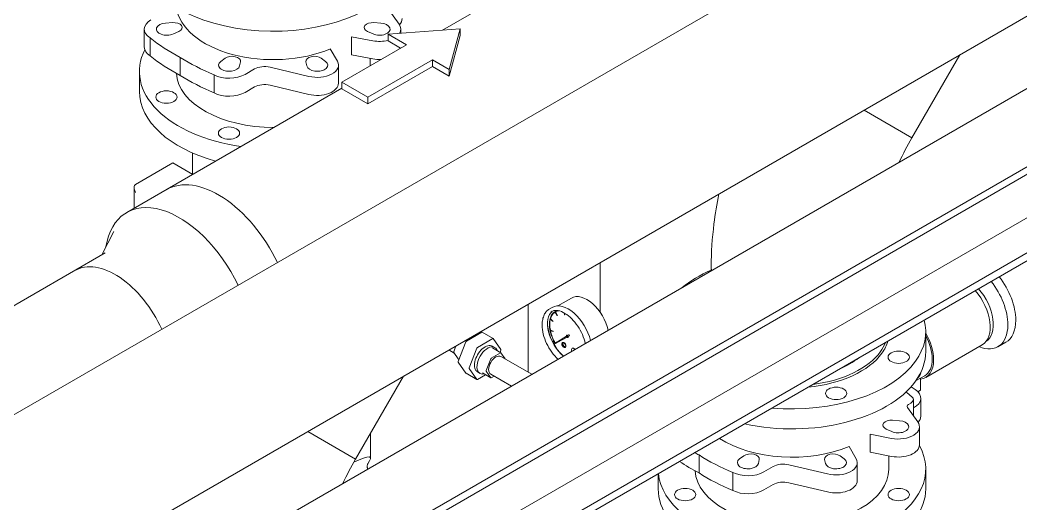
# Model space of a CAD drawing. Header units: millimetres. Extents: x -312439 to 477422, y -331570 to 212570.
# Drawn here: x 351384 to 352663, y 66420 to 67038 of the extents above; entities that cross this region are included whole.
import ezdxf

# ---------------------------------------------------------------- set-up
doc = ezdxf.new("R2010")
doc.units = ezdxf.units.MM

msp = doc.modelspace()

# ---------------------------------------------------------------- linework, layer by layer
at = {"color": 0, "linetype": 'Continuous', "lineweight": 0, "extrusion": (-5.55112e-17, 0.816497, 0.57735)}
for p, q in [((351089.74, 66368.758), (353606.961, 67822.077)), ((353234.834, 67782.363), (351923.995, 67025.55)), ((351192.815, 66190.227), (353710.037, 67643.545)), ((351868.44, 67032.977), (351855.284, 67051.411)), ((351570.319, 67034.467), (351579.107, 67035.093)), ((351836.43, 67035.093), (351845.218, 67034.467)), ((351543.134, 67003.743), (351543.134, 67026.746)), ((351550.52, 66992.617), (351550.52, 67015.62)), ((351587.239, 67023.758), (351580.259, 67020.613)), ((351807.677, 67017.096), (351835.078, 67011.88)), ((351807.677, 66994.093), (351807.677, 67017.096)), ((351835.279, 67020.613), (351828.298, 67023.758)), ((351946.547, 67027.236), (351854.409, 67020.346)), ((351854.409, 67020.346), (351877.901, 67006.783)), ((351854.409, 67020.346), (351854.409, 67011.802)), ((351870.68, 67026.746), (351870.68, 67021.563)), ((351932.495, 66975.263), (351946.547, 67027.236)), ((351932.495, 66966.719), (351946.547, 67018.692)), ((351946.547, 67027.236), (351946.547, 67018.692)), ((351877.901, 67006.783), (351795.341, 66959.117)), ((351854.409, 67011.802), (351870.501, 67002.511)), ((351589.108, 66967.71), (351589.108, 66990.713)), ((351780.732, 67001.54), (351789.767, 66985.72)), ((351835.078, 66988.877), (351807.677, 66994.093)), ((352584.657, 66993.806), (352523.584, 66888.026)), ((351640.896, 66985.604), (351646.343, 66989.634)), ((351665.976, 66984.939), (351664.891, 66979.866)), ((351753.226, 66966.459), (351703.788, 66978.218)), ((351750.646, 66979.866), (351749.562, 66984.939)), ((351769.194, 66989.634), (351774.641, 66985.604)), ((351791.131, 66957.815), (351791.131, 66980.818)), ((351828.562, 66939.938), (351911.121, 66987.603)), ((351828.562, 66931.393), (351911.121, 66979.059)), ((351831.484, 66979.984), (351831.484, 66989.561)), ((351911.121, 66987.603), (351911.121, 66979.059)), ((351911.121, 66987.603), (351932.495, 66975.263)), ((351911.121, 66979.059), (351932.495, 66966.719)), ((351536.895, 66972.711), (351536.895, 66947.308)), ((351632.247, 66945.432), (351632.247, 66968.434)), ((351683.798, 66975.91), (351671.909, 66969.046)), ((351932.495, 66975.263), (351932.495, 66966.719)), ((351683.798, 66952.907), (351671.909, 66946.043)), ((351753.226, 66943.456), (351703.788, 66955.215)), ((351795.341, 66959.117), (351828.562, 66939.938)), ((351795.341, 66959.117), (351795.341, 66950.573)), ((351795.341, 66951.272), (351520.671, 66792.691)), ((351795.341, 66950.573), (351828.562, 66931.393)), ((351828.562, 66939.938), (351828.562, 66931.393)), ((352462.511, 66923.286), (352523.584, 66888.026)), ((351604.693, 66841.462), (351604.693, 66868.624)), ((351579.565, 66855.97), (351532.076, 66828.552)), ((351604.92, 66841.332), (351579.565, 66855.97)), ((351530.221, 66798.204), (351530.221, 66824.451)), ((351489.049, 66738.508), (351504.125, 66768.367)), ((351116.301, 66523.302), (351493.27, 66740.945)), ((352125.346, 66728.623), (352125.346, 66665.236)), ((352267.2, 66718.243), (352267.2, 66724.056)), ((352071.164, 66673.399), (352088.563, 66683.443)), ((352033.478, 66675.583), (352033.478, 66588.698)), ((352060.329, 66669.352), (352063.962, 66671.45)), ((352052.339, 66657.494), (352052.839, 66659.156)), ((352067.766, 66666.057), (352067.853, 66666.107)), ((352070.513, 66660.996), (352067.898, 66665.525)), ((352068.161, 66665.677), (352070.776, 66661.148)), ((352068.249, 66665.725), (352070.862, 66661.198)), ((352070.776, 66661.148), (352070.513, 66660.996)), ((352070.862, 66661.198), (352070.776, 66661.148)), ((352079.782, 66661.952), (352079.267, 66664.47)), ((352079.652, 66664.25), (352080.141, 66661.856)), ((352079.761, 66664.186), (352080.228, 66661.906)), ((352080.141, 66661.856), (352079.782, 66661.952)), ((352080.228, 66661.906), (352080.141, 66661.856)), ((352065.217, 66653.239), (352061.645, 66656.407)), ((352061.741, 66656.766), (352065.313, 66653.598)), ((352061.828, 66656.815), (352065.4, 66653.648)), ((352065.313, 66653.598), (352065.217, 66653.239)), ((352065.303, 66653.289), (352065.217, 66653.239)), ((352065.4, 66653.648), (352065.303, 66653.289)), ((352065.4, 66653.648), (352065.313, 66653.598)), ((351974.252, 66639.645), (351954.658, 66628.332)), ((351963.675, 66633.538), (351962.164, 66634.41)), ((351988.666, 66631.699), (351974.808, 66639.7)), ((352061.645, 66642.188), (352065.217, 66641.231)), ((352061.732, 66642.238), (352065.303, 66641.281)), ((352065.313, 66640.76), (352061.741, 66641.717)), ((352065.303, 66641.281), (352065.217, 66641.231)), ((352065.217, 66641.231), (352065.313, 66640.76)), ((352065.303, 66641.281), (352065.4, 66640.81)), ((352065.4, 66640.81), (352065.313, 66640.76)), ((352082.315, 66634.671), (352070.914, 66627.493)), ((352071.093, 66627.183), (352083.01, 66633.467)), ((352083.034, 66635.132), (352082.462, 66634.802)), ((352082.585, 66635.91), (352082.758, 66636.01)), ((352083.769, 66633.859), (352083.197, 66633.529)), ((352083.733, 66635.581), (352085.257, 66636.558)), ((352084.218, 66633.081), (352084.391, 66633.181)), ((352086.116, 66635.072), (352084.507, 66634.241)), ((352085.257, 66636.558), (352085.431, 66636.658)), ((352085.257, 66636.558), (352086.116, 66635.072)), ((352086.289, 66635.172), (352085.431, 66636.658)), ((352086.116, 66635.072), (352086.289, 66635.172)), ((352541.149, 66615.016), (352541.149, 66640.419)), ((351941.218, 66622.317), (351938.276, 66614.734)), ((351953.976, 66627.484), (351944.179, 66602.234)), ((351967.835, 66619.483), (351958.038, 66594.233)), ((351988.11, 66631.644), (351968.516, 66620.331)), ((351998.503, 66613.429), (351987.789, 66619.615)), ((351987.82, 66621.952), (351990.965, 66620.136)), ((351998.589, 66617.645), (351988.791, 66631.583)), ((352069.331, 66626.496), (352066.953, 66625)), ((352066.953, 66625), (352069.438, 66626.31)), ((352067.898, 66625.849), (352070.513, 66627.358)), ((352070.862, 66626.953), (352068.161, 66625.393)), ((352069.371, 66626.668), (352072.162, 66628.279)), ((352069.607, 66626.26), (352072.397, 66627.87)), ((352070.599, 66627.408), (352070.513, 66627.358)), ((352070.513, 66627.358), (352070.526, 66627.335)), ((352070.599, 66627.408), (352070.613, 66627.385)), ((352070.762, 66626.926), (352070.776, 66626.903)), ((352070.849, 66626.976), (352070.862, 66626.953)), ((352076.767, 66626.24), (352076.924, 66626.33)), ((352076.924, 66626.33), (352077.586, 66625.184)), ((352077.201, 66626.55), (352077.369, 66626.647)), ((352077.529, 66626.68), (352077.372, 66626.589)), ((352079.812, 66621.327), (352080.474, 66620.18)), ((352080.474, 66620.18), (352080.318, 66620.09)), ((352080.803, 66620.311), (352080.971, 66620.408)), ((352080.923, 66620.439), (352081.08, 66620.53)), ((352089.885, 66619.42), (352089.56, 66619.233)), ((352541.15, 66582.085), (352613.409, 66623.804)), ((352633.311, 66621.152), (352643.502, 66626.934)), ((351938.838, 66613.213), (351932.143, 66617.078)), ((351938.276, 66614.012), (351944.165, 66605.633)), ((351998.061, 66613.386), (351986.282, 66606.585)), ((351997.525, 66613.994), (351998.589, 66616.737)), ((352003.93, 66605.758), (351998.603, 66613.337)), ((352038.15, 66586.001), (351998.694, 66608.781)), ((352089.283, 66615.613), (352092.834, 66617.663)), ((352092.834, 66617.663), (352092.991, 66617.753)), ((351944.179, 66601.325), (351953.976, 66587.388)), ((351945.243, 66604.976), (351944.265, 66605.541)), ((351985.74, 66605.911), (351979.85, 66590.731)), ((351874.11, 66583.572), (351813.038, 66477.791)), ((351967.96, 66579.271), (351954.102, 66587.272)), ((351958.038, 66593.324), (351967.835, 66579.387)), ((351968.516, 66579.326), (351979.093, 66585.433)), ((351968.806, 66589.018), (351971.95, 66587.202)), ((351985.839, 66581.538), (351975.126, 66587.724)), ((351979.85, 66590.009), (351985.74, 66581.63)), ((352012.06, 66570.938), (351985.649, 66586.186)), ((351986.282, 66581.582), (351989.953, 66583.701)), ((352539.925, 66584.207), (352528.314, 66577.503)), ((352534.637, 66565.709), (352534.637, 66581.154)), ((352531.155, 66563.699), (352534.637, 66565.709)), ((352534.913, 66532.481), (352534.913, 66555.484)), ((352530.946, 66525.263), (352517.79, 66543.697)), ((352519.122, 66547.544), (352522.18, 66549.31)), ((352525.409, 66553.81), (352525.409, 66533.022)), ((352498.937, 66527.379), (352507.725, 66526.753)), ((352533.187, 66519.032), (352533.187, 66496.029)), ((351751.965, 66513.052), (351813.038, 66477.791)), ((351832.096, 66510.801), (351832.096, 66478.718)), ((352470.184, 66509.382), (352497.584, 66504.166)), ((352470.184, 66486.379), (352470.184, 66509.382)), ((352497.786, 66512.899), (352490.805, 66516.044)), ((352443.239, 66493.826), (352452.274, 66478.006)), ((352251.615, 66459.996), (352251.615, 66482.999)), ((352303.403, 66477.89), (352308.85, 66481.92)), ((352431.701, 66481.92), (352437.148, 66477.89)), ((352497.584, 66481.163), (352470.184, 66486.379)), ((352493.99, 66464.997), (352493.99, 66481.847)), ((352328.482, 66477.225), (352327.398, 66472.151)), ((352346.304, 66468.196), (352334.415, 66461.332)), ((352415.732, 66458.744), (352366.295, 66470.503)), ((352413.153, 66472.151), (352412.069, 66477.225)), ((352453.638, 66450.101), (352453.638, 66473.104)), ((352199.402, 66459.072), (352199.402, 66439.594)), ((352294.754, 66437.717), (352294.754, 66460.72)), ((352541.149, 66464.997), (352541.149, 66439.594)), ((352346.304, 66445.193), (352334.415, 66438.329)), ((352415.732, 66435.741), (352366.295, 66447.5))]:
    msp.add_line(p, q, dxfattribs=at)
at = {"color": 3, "linetype": 'Continuous', "lineweight": 0, "extrusion": (-5.55112e-17, 0.816497, 0.57735)}
for p, q in [((349672.139, 65219.984), (352792.291, 67021.405)), ((349758.753, 65169.978), (352878.905, 66971.398)), ((349767.414, 65164.977), (352878.905, 66961.397)), ((350448.155, 65502.996), (352839.928, 66883.887)), ((350448.155, 65457.991), (352878.905, 66861.384)), ((350448.155, 65447.99), (352878.905, 66851.383))]:
    msp.add_line(p, q, dxfattribs=at)
at = {"color": 0, "linetype": 'Continuous', "lineweight": 0}
for centre, major_axis, ratio, start_param, end_param in [((351707.769, 67122.73), (170.874, 0), 0.57735027, 3.14159265, 5.89048623), ((351707.769, 67059.222), (-123.715, 0), 0.57735027, 0.06591002, 2.20157488), ((351571.969, 67026.746), (-28.836, 0), 0.57735027, 5.49778714, 7.01515814), ((351571.969, 67026.746), (-13.474, 0), 0.57735027, 4.83515448, 8.51661272), ((351580.457, 67028.776), (11.024, 0), 0.57735027, 5.37502007, 7.97674713), ((351835.08, 67028.776), (-11.024, 0), 0.57735027, 4.5896219, 7.19134897), ((351843.568, 67026.746), (13.474, 0), 0.57735027, 4.04975631, 7.73121456), ((351843.568, 67026.746), (27.112, 0), 0.57735027, 5.93756052, 6.69260189), ((351843.597, 67040.195), (28.81, 0), 0.57735027, 5.78698517, 6.28318531), ((351762.914, 67102.893), (-260.694, 0), 0.57735027, 0.61853974, 0.84101764), ((351571.969, 67003.743), (-28.836, 0), 0.57735027, 0, 0.73197283), ((351843.568, 67026.746), (27.112, 0), 0.57735027, 4.39388168, 5.12376234), ((351707.769, 66972.711), (-170.874, 0), 0.57735027, 5.9992116, 7.61082961), ((351762.914, 67079.89), (-260.694, 0), 0.57735027, 0.61853974, 0.84101764), ((351783.409, 67091.06), (-260.694, 0), 0.57735027, 0.72977869, 0.95225659), ((351655.034, 66985.719), (11.024, 0), 0.57735027, 6.16041823, 8.76214529), ((351760.503, 66985.719), (11.024, 0), 0.57735027, 0.66263109, 3.26435815), ((351651.519, 66980.818), (-13.474, 0), 0.57735027, 5.62055264, 9.30201088), ((351696.79, 66968.409), (-18.373, 0), 0.57735027, 4.32160129, 5.49778714), ((351764.019, 66980.818), (-13.474, 0), 0.57735027, 0.1227655, 3.80422374), ((351764.019, 66980.818), (-27.112, 0), 0.57735027, 1.16137975, 3.46009996), ((351843.568, 67003.743), (27.112, 0), 0.57735027, 4.39388168, 4.78738103), ((351707.769, 66972.711), (-123.715, 0), 0.57735027, 0.03300457, 1.57884863), ((351783.409, 67068.058), (-260.694, 0), 0.57735027, 0.72977869, 0.95225659), ((351651.519, 66980.818), (-28.836, 0), 0.57735027, 0.83882349, 2.35619449), ((351696.79, 66945.406), (-18.373, 0), 0.57735027, 4.32160129, 5.49778714), ((351764.019, 66957.815), (-27.112, 0), 0.57735027, 1.16137975, 3.14159265), ((351707.769, 66947.308), (-170.874, 0), 0.57735027, 0, 1.12592356), ((351651.519, 66957.815), (-28.836, 0), 0.57735027, 0.83882349, 2.35619449), ((351536.555, 66820.795), (-4.479, 7.757), 0.57735027, 0, 1.57079633), ((351638.001, 66705.484), (67.094, -116.21), 0.57735027, 1.44013799, 3.14159265), ((351587.765, 66676.481), (67.094, -116.21), 0.57735027, 1.44013799, 3.76003285), ((351506.002, 66629.275), (51.538, -89.266), 0.57735027, 1.40035941, 3.14159265), ((352370.275, 66724.056), (-103.075, 0), 0.57735027, 0, 0.09345316), ((352370.275, 66640.419), (170.874, 0), 0.57735027, 2.21833582, 2.53331945), ((352613.279, 66680.203), (-30.223, 53.268), 0.57229596, 3.93131122, 4.97144194), ((352603.088, 66674.421), (30.223, -53.268), 0.57229596, 0.78971856, 1.8283637), ((352108.467, 66648.968), (19.905, -34.476), 0.57735027, 1.06258005, 3.14159265), ((352588.911, 66666.236), (24.498, -42.432), 0.57735027, 0, 1.88936007), ((352593.648, 66668.97), (23.924, -41.437), 0.57735027, 0.02368019, 1.89728562), ((352084.824, 66635.317), (-20.861, 36.133), 0.57735027, 4.22954284, 6.28318531), ((352084.824, 66635.317), (-18.84, 32.632), 0.57735027, 0.096874, 2.11076551), ((352085.341, 66635.616), (-17.575, 30.441), 0.57735027, 6.08880812, 7.85295713), ((352085.341, 66635.616), (-17.312, 29.985), 0.57735027, 6.02576359, 7.85260552), ((352085.428, 66635.666), (17.312, -29.985), 0.57735027, 3.15419071, 3.65759675), ((352085.428, 66635.666), (17.575, -30.441), 0.57735027, 2.95612728, 3.14159265), ((352050.52, 66695.776), (17.444, -30.213), 0.57735027, 6.27941667, 6.28695395), ((352050.915, 66695.397), (17.181, -29.758), 0.57735027, 6.27935899, 6.28701163), ((352085.428, 66635.666), (-19.292, 33.415), 0.57735027, 0.85525389, 2.09678466), ((352085.428, 66635.666), (17.312, -29.985), 0.57735027, 3.67711914, 4.18119552), ((352037.84, 66677.626), (17.444, -30.213), 0.57735027, 0.51983014, 0.52736741), ((352038.248, 66677.487), (17.181, -29.758), 0.57735027, 0.51977246, 0.52742509), ((352370.275, 66640.419), (170.874, 0), 0.57735027, 5.89048623, 6.43416829), ((352603.088, 66674.421), (30.223, -53.268), 0.57229596, 5.64401093, 7.07290387), ((352613.279, 66680.203), (-30.223, 53.268), 0.57229596, 3.14159265, 3.93131122), ((351974.252, 66638.736), (0.556, 0.963), 0.57735027, 0, 0.78539816), ((352038.2, 66648.359), (-17.181, 29.758), 0.57735027, 4.18496389, 4.19261652), ((352037.889, 66648.22), (-17.444, 30.213), 0.57735027, 4.18502157, 4.19255884), ((352085.428, 66635.666), (17.312, -29.985), 0.57735027, 4.19888654, 4.7047943), ((352083.401, 66634.496), (-0.817, 1.414), 0.57735027, 5.20592698, 7.41430302), ((352083.574, 66634.596), (0.817, -1.414), 0.57735027, 2.07074098, 3.14159265), ((352083.401, 66634.496), (-0.817, 1.414), 0.57735027, 2.01064788, 4.2186585), ((352083.401, 66634.496), (-0.367, 0.636), 0.57735027, 4.71238898, 6.28318531), ((352083.401, 66634.496), (-0.367, 0.636), 0.57735027, 3.14159265, 4.71238898), ((352083.574, 66634.596), (0.817, -1.414), 0.57735027, 0, 1.07065627), ((352516.652, 66624.517), (24.498, -42.432), 0.57735027, 0.78539816, 1.57084863), ((352516.652, 66624.517), (-23.273, 40.31), 0.57735027, 3.92699082, 4.65832502), ((351954.658, 66627.424), (-0.556, -0.963), 0.57735027, 3.92699082, 4.97418837), ((351978.313, 66605.485), (-9.507, -16.467), 0.57735027, 3.14159265, 6.28318531), ((351981.458, 66603.669), (-9.507, -16.467), 0.57735027, 2.67421922, 6.75055874), ((351968.516, 66619.423), (-0.556, -0.963), 0.57735027, 3.92699082, 4.97418837), ((351988.11, 66630.735), (0.556, 0.963), 0.57735027, 6.02138592, 7.06858347), ((352050.783, 66615.816), (-17.181, 29.758), 0.57735027, 4.70994937, 4.7162153), ((352050.652, 66615.436), (-17.444, 30.213), 0.57735027, 4.70862034, 4.7147928), ((352078.845, 66623.34), (1.801, -3.119), 0.57735027, 3.3104584, 6.11431956), ((352082.581, 66625.497), (3.363, -5.824), 0.81649658, 4.1561584, 5.26861956), ((352079.002, 66623.43), (1.801, -3.119), 0.57735027, 2.9727269, 3.3104584), ((352079.17, 66623.527), (1.801, -3.119), 0.57735027, 0, 3.14159265), ((352078.845, 66623.34), (1.801, -3.119), 0.57735027, 0.16886575, 2.9727269), ((352083.186, 66625.846), (-3.363, 5.824), 0.81649658, 1.01456574, 2.12702691), ((352079.002, 66623.43), (1.801, -3.119), 0.57735027, 6.11431956, 6.45205106), ((352091.361, 66616.113), (1.801, -3.119), 0.57735027, 1.73966208, 4.54352323), ((352091.686, 66616.301), (1.801, -3.119), 0.57735027, 1.71787162, 3.14159265), ((352370.275, 66642.019), (122.368, 0), 0.57735027, 5.89048623, 6.0645017), ((352370.275, 66640.419), (124.327, 0), 0.57735027, 5.89048623, 6.11653287), ((351938.818, 66614.686), (-0.442, -0.766), 0.57735027, 4.97418837, 6.02138592), ((351992.171, 66597.484), (6.523, 11.297), 0.57735027, 0, 3.14159265), ((351986.282, 66605.862), (-0.442, -0.766), 0.57735027, 3.92699082, 4.97418837), ((351998.061, 66612.663), (0.442, 0.766), 0.57735027, 6.02138592, 7.06858347), ((351997.907, 66616.797), (0.556, 0.963), 0.57735027, 4.97418837, 6.02138592), ((352091.518, 66616.204), (-1.801, 3.119), 0.57735027, 1.40193058, 1.42372104), ((352091.518, 66616.204), (-1.801, 3.119), 0.57735027, 4.85946427, 4.88125473), ((352370.275, 66640.419), (124.327, 0), 0.57735027, 4.87904141, 5.89048623), ((352370.275, 66642.019), (122.368, 0), 0.57735027, 4.93107259, 5.89048623), ((352370.275, 66642.019), (104.729, 0), 0.57735027, 5.32883225, 5.66674204), ((352370.275, 66615.016), (170.874, 0), 0.57735027, 5.89048623, 6.28318531), ((351944.861, 66602.173), (-0.556, -0.963), 0.57735027, 4.97418837, 6.02138592), ((351944.707, 66606.307), (-0.442, -0.766), 0.57735027, 6.02138592, 6.28318531), ((351958.719, 66594.172), (-0.556, -0.963), 0.57735027, 4.97418837, 6.02138592), ((352370.275, 66640.419), (170.874, 0), 0.57735027, 4.56140599, 5.89048623), ((352516.652, 66624.517), (24.498, -42.432), 0.57735027, 6.04359707, 7.06858347), ((352516.652, 66624.517), (-23.273, 40.31), 0.57735027, 3.14159265, 3.92699082), ((351954.658, 66588.235), (-0.556, -0.963), 0.57735027, 6.02138592, 6.28318531), ((351980.392, 66590.683), (-0.442, -0.766), 0.57735027, 4.97418837, 6.02138592), ((351986.282, 66582.304), (-0.442, -0.766), 0.57735027, 6.02138592, 7.06858347), ((352506.104, 66589.488), (28.81, 0), 0.57735027, 5.71305417, 6.22390779), ((351968.516, 66580.234), (-0.556, -0.963), 0.57735027, 6.02138592, 7.06858347), ((352370.275, 66615.016), (170.874, 0), 0.57735027, 4.35013323, 5.89048623), ((352120.828, 66378.986), (520.583, 0), 0.57735027, 0.67415921, 0.6895054), ((352100.83, 66385.05), (517.446, 0), 0.57735027, 0.61584622, 0.63984345), ((352514.385, 66553.81), (11.024, 0), 0.57735027, 5.49778714, 6.92522599), ((352506.104, 66555.484), (28.81, 0), 0.57735027, 5.44674538, 7.01565574), ((352523.453, 66545.044), (-6.125, 0), 0.57735027, 5.49778714, 6.673973), ((352506.104, 66532.481), (28.81, 0), 0.57735027, 5.78698517, 6.28318531), ((352497.587, 66521.062), (-11.024, 0), 0.57735027, 4.5896219, 7.19134897), ((352506.075, 66519.032), (27.112, 0), 0.57735027, 4.39388168, 6.69260189), ((352506.075, 66519.032), (13.474, 0), 0.57735027, 4.04975631, 7.73121456), ((352370.275, 66464.997), (-170.874, 0), 0.57735027, 0.05838482, 3.44945026), ((352370.275, 66551.508), (-123.715, 0), 0.57735027, 0.7238005, 2.20157488), ((352506.075, 66496.029), (27.112, 0), 0.57735027, 4.39388168, 6.28318531), ((351707.769, 66388.221), (124.003, 91.611), 0.09789593, 5.96786838, 6.80698145), ((352425.421, 66595.179), (-260.694, 0), 0.57735027, 0.81177877, 0.84101764), ((352445.916, 66583.346), (-260.694, 0), 0.57735027, 0.72977869, 0.95225659), ((352317.541, 66478.004), (11.024, 0), 0.57735027, 6.16041823, 8.76214529), ((352423.01, 66478.004), (11.024, 0), 0.57735027, 0.66263109, 3.26435815), ((352425.421, 66572.176), (-260.694, 0), 0.57735027, 0.70361666, 0.84101764), ((352314.026, 66473.104), (-13.474, 0), 0.57735027, 5.62055264, 9.30201088), ((352359.296, 66460.695), (-18.373, 0), 0.57735027, 4.32160129, 5.49778714), ((352426.525, 66473.104), (-13.474, 0), 0.57735027, 0.1227655, 3.80422374), ((352426.525, 66473.104), (-27.112, 0), 0.57735027, 1.16137975, 3.46009996), ((352370.275, 66464.997), (-123.715, 0), 0.57735027, 0.03300457, 3.14159265), ((352445.916, 66560.343), (-260.694, 0), 0.57735027, 0.72977869, 0.95225659), ((352314.026, 66473.104), (-28.836, 0), 0.57735027, 0.83882349, 2.35619449), ((352359.296, 66437.692), (-18.373, 0), 0.57735027, 4.32160129, 5.49778714), ((352426.525, 66450.101), (-27.112, 0), 0.57735027, 1.16137975, 3.14159265), ((352370.275, 66439.594), (-170.874, 0), 0.57735027, 0, 3.14159265), ((352314.026, 66450.101), (-28.836, 0), 0.57735027, 0.83882349, 2.35619449)]:
    msp.add_ellipse(centre, major_axis=major_axis, ratio=ratio, start_param=start_param, end_param=end_param, dxfattribs=at)
for centre, major_axis in [((351571.404, 66940.1), (-13.596, 0)), ((351651.284, 66893.981), (-13.596, 0)), ((352082.83, 66634.166), (-0.367, 0.636)), ((352069.489, 66626.464), (-0.118, 0.204)), ((352506.64, 66607.808), (13.596, 0)), ((352426.76, 66561.689), (13.596, 0)), ((352233.91, 66432.386), (-13.596, 0)), ((352506.64, 66432.386), (-13.596, 0))]:
    msp.add_ellipse(centre, major_axis=major_axis, ratio=0.57735027, dxfattribs=at)
for points in [[(352523.584, 66888.026), (352517.689, 66877.816), (352512.214, 66867.364), (352507.235, 66856.827)], [(351813.038, 66477.791), (351807.143, 66467.582), (351801.668, 66457.13), (351796.688, 66446.593)]]:
    msp.add_open_spline(points, degree=3, dxfattribs=at)
for points, knots in [([(352277.133, 66816.258), (352274.479, 66803.533), (352272.329, 66790.803), (352268.413, 66759.996), (352267.2, 66741.95), (352267.2, 66724.056)], [2.874344168, 2.874344168, 2.874344168, 2.874344168, 2.984513021, 2.984513021, 3.141592654, 3.141592654, 3.141592654, 3.141592654]), ([(352052.839, 66659.156), (352053.119, 66660.081), (352053.445, 66660.965), (352054.188, 66662.638), (352054.606, 66663.428), (352055.528, 66664.906), (352056.033, 66665.594), (352057.126, 66666.862), (352057.713, 66667.442), (352058.966, 66668.485), (352059.63, 66668.949), (352060.329, 66669.352)], [0.288262087, 0.288262087, 0.288262087, 0.288262087, 0.387689302, 0.387689302, 0.487116517, 0.487116517, 0.586543733, 0.586543733, 0.685970948, 0.685970948, 0.785398163, 0.785398163, 0.785398163, 0.785398163]), ([(352062.35, 66665.852), (352062.967, 66666.208), (352063.614, 66666.511), (352064.964, 66667.007), (352065.667, 66667.201), (352067.123, 66667.478), (352067.875, 66667.561), (352069.423, 66667.614), (352070.218, 66667.584), (352071.572, 66667.441), (352072.123, 66667.358), (352072.679, 66667.251)], [0.785398163, 0.785398163, 0.785398163, 0.785398163, 0.884825381, 0.884825381, 0.984252598, 0.984252598, 1.083679816, 1.083679816, 1.183107033, 1.183107033, 1.249509807, 1.249509807, 1.249509807, 1.249509807]), ([(352071.825, 66667.469), (352074.59, 66666.819), (352077.513, 66665.573), (352083.34, 66662.005), (352086.243, 66659.69), (352091.746, 66654.214), (352094.346, 66651.053), (352098.971, 66644.202), (352100.995, 66640.512), (352104.259, 66632.987), (352105.498, 66629.152), (352106.29, 66625.41), (352106.296, 66625.379), (352106.302, 66625.349)], [1.28253425, 1.28253425, 1.28253425, 1.28253425, 1.60111592, 1.60111592, 1.91781062, 1.91781062, 2.23500828, 2.23500828, 2.55260724, 2.55260724, 2.87014967, 2.87014967, 2.87275344, 2.87275344, 2.87275344, 2.87275344]), ([(352071.649, 66605.342), (352070.977, 66605.955), (352070.312, 66606.592), (352066.788, 66610.139), (352064.099, 66613.46), (352059.348, 66620.628), (352057.286, 66624.474), (352053.994, 66632.31), (352052.765, 66636.298), (352051.265, 66644.025), (352050.996, 66647.762), (352051.384, 66653.439), (352051.755, 66655.558), (352052.339, 66657.494)], [4.99467698, 4.99467698, 4.99467698, 4.99467698, 5.06841017, 5.06841017, 5.39115395, 5.39115395, 5.71352036, 5.71352036, 6.03596729, 6.03596729, 6.35890534, 6.35890534, 6.57144739, 6.57144739, 6.57144739, 6.57144739]), ([(351828.44, 66471.551), (351828.394, 66471.49), (351828.35, 66471.415), (351828.231, 66471.158), (351828.161, 66470.938), (351828.047, 66470.4), (351828.003, 66470.082), (351827.944, 66469.37), (351827.93, 66468.977), (351827.93, 66468.151), (351827.944, 66467.695), (351828.003, 66466.727), (351828.047, 66466.215), (351828.136, 66465.396), (351828.173, 66465.095), (351828.213, 66464.794)], [17.89795356, 17.89795356, 17.89795356, 17.89795356, 18.55921682, 18.55921682, 19.79774199, 19.79774199, 21.03626716, 21.03626716, 22.27479234, 22.27479234, 23.51331751, 23.51331751, 24.75184268, 24.75184268, 25.45758956, 25.45758956, 25.45758956, 25.45758956])]:
    msp.add_open_spline(points, degree=3, knots=knots, dxfattribs=at)

doc.saveas('drawing.dxf')
